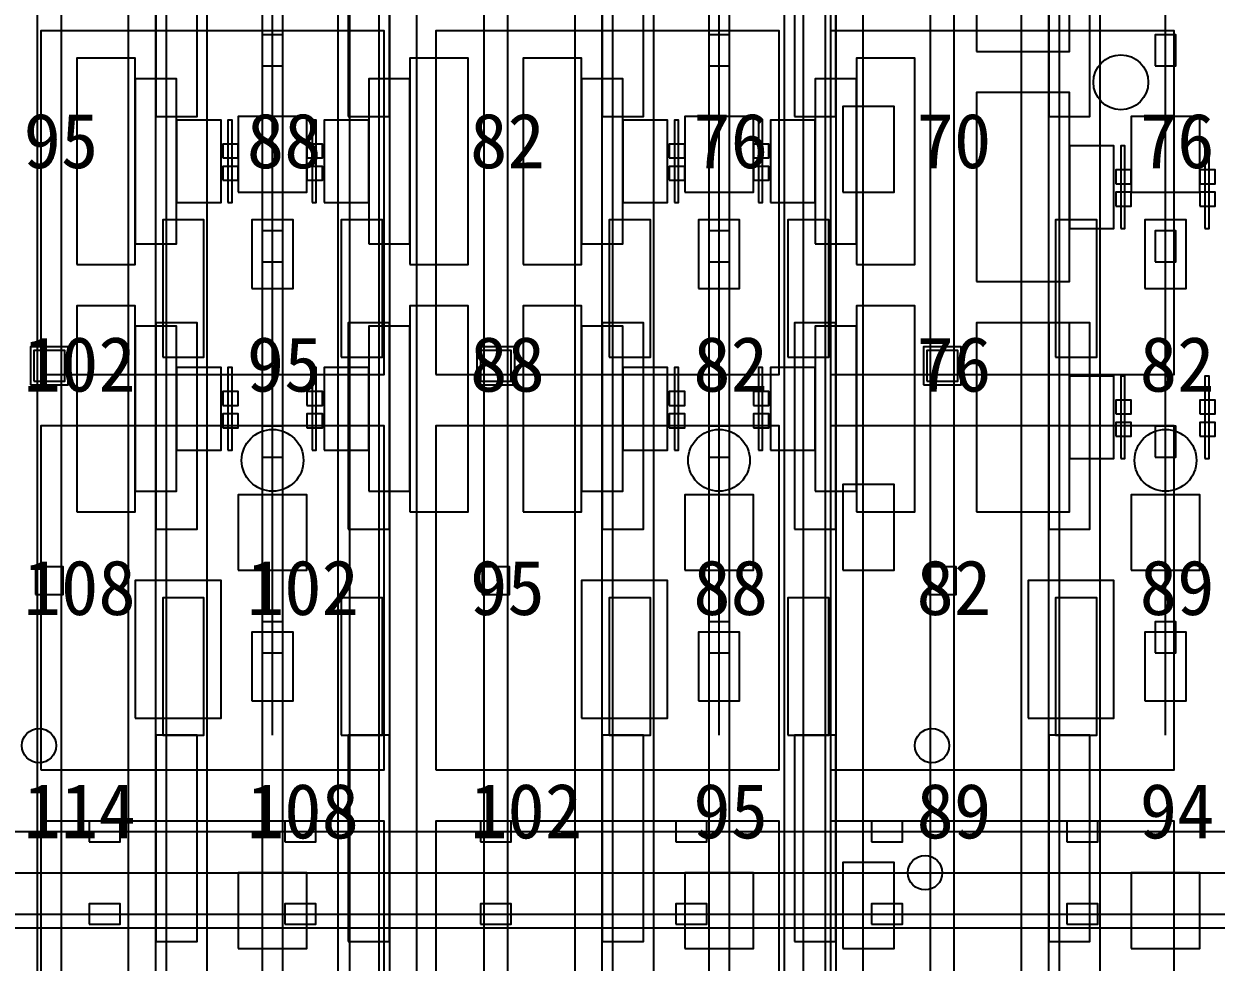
# Model space of a CAD drawing. Header units: metres. Extents: x -1640 to 1560, y -268 to 2338.
# Drawn here: x -129.49 to -94.78, y 1382.4 to 1409.7 of the extents above; entities that cross this region are included whole.
import ezdxf

# ---------------------------------------------------------------- set-up
doc = ezdxf.new("R2010")
doc.units = ezdxf.units.M
for name, color, linetype in [('1F_CHL', 4, 'Continuous'), ('1F_EHS_EXTINGUISHER_HYDRANT_CABINET_CONCEPT', 1, 'Continuous'), ('1F_PUMP', 2, 'Continuous'), ('1F_SCR', 3, 'Continuous'), ('1F_STRUCT_COLUMN', 8, 'Continuous'), ('2F_CSF_LATERAL_RACK_CONCEPT', 9, 'Continuous'), ('2F_RFG', 5, 'Continuous'), ('2F_STRUCT_COLUMN', 8, 'Continuous'), ('2F_VMB', 6, 'Continuous'), ('3F_CLEANROOM_OVERHEAD_PIPE_DUCT_CONCEPT', 9, 'Continuous'), ('3F_CMP', 5, 'Continuous'), ('3F_EHS_EGRESS_DIST_M', 2, 'Continuous'), ('3F_EHS_EXTINGUISHER_HYDRANT_CABINET_CONCEPT', 1, 'Continuous'), ('3F_EHS_GAS_DETECTOR', 6, 'Continuous'), ('3F_EHS_SAFETY_SHOWER_EYEWASH_CONCEPT', 3, 'Continuous'), ('3F_ETCH', 2, 'Continuous'), ('3F_FOUP', 5, 'Continuous'), ('3F_OHT', 9, 'Continuous'), ('3F_OHTV', 1, 'Continuous'), ('3F_STK', 3, 'Continuous'), ('3F_STRUCT_COLUMN', 8, 'Continuous'), ('3F_TBAR', 6, 'Continuous'), ('4F_FFU', 1, 'Continuous'), ('4F_STRUCT_PLENUM_TRUSS_CONCEPT', 9, 'Continuous'), ('5F_CHL', 4, 'Continuous'), ('5F_EHS_EXTINGUISHER_HYDRANT_CABINET_CONCEPT', 1, 'Continuous'), ('5F_PUMP', 2, 'Continuous'), ('5F_SCR', 3, 'Continuous'), ('5F_STRUCT_COLUMN', 8, 'Continuous'), ('6F_CSF_LATERAL_RACK_CONCEPT', 9, 'Continuous'), ('6F_RFG', 5, 'Continuous'), ('6F_STRUCT_COLUMN', 8, 'Continuous'), ('6F_VMB', 6, 'Continuous'), ('7F_CLEANROOM_OVERHEAD_PIPE_DUCT_CONCEPT', 9, 'Continuous'), ('7F_CMP', 5, 'Continuous'), ('7F_EHS_EGRESS_DIST_M', 2, 'Continuous'), ('7F_EHS_EXTINGUISHER_HYDRANT_CABINET_CONCEPT', 1, 'Continuous'), ('7F_EHS_GAS_DETECTOR', 6, 'Continuous'), ('7F_EHS_SAFETY_SHOWER_EYEWASH_CONCEPT', 3, 'Continuous'), ('7F_ETCH', 2, 'Continuous'), ('7F_FOUP', 5, 'Continuous'), ('7F_OHT', 9, 'Continuous'), ('7F_OHTV', 1, 'Continuous'), ('7F_STK', 3, 'Continuous'), ('7F_STRUCT_COLUMN', 8, 'Continuous'), ('7F_TBAR', 6, 'Continuous'), ('8F_FFU', 1, 'Continuous'), ('8F_STRUCT_PLENUM_TRUSS_CONCEPT', 9, 'Continuous'), ('EHS_TREATED_EXHAUST', 30, 'Continuous'), ('UTIL_ELEC.LV_CONCEPT', 2, 'Continuous'), ('UTIL_GAS.BULK_CONCEPT', 2, 'Continuous'), ('UTIL_PCW.R_CONCEPT', 1, 'Continuous'), ('UTIL_PCW.S_CONCEPT', 6, 'Continuous')]:
    doc.layers.add(name, color=color, linetype=linetype)

msp = doc.modelspace()

# ---------------------------------------------------------------- linework, layer by layer
at = {"layer": '1F_CHL'}
for points in [[(-105.65, 1404.8), (-104.15, 1404.8), (-104.15, 1407.3), (-105.65, 1407.3)], [(-105.65, 1393.8), (-104.15, 1393.8), (-104.15, 1396.3), (-105.65, 1396.3)], [(-105.65, 1382.8), (-104.15, 1382.8), (-104.15, 1385.3), (-105.65, 1385.3)]]:
    msp.add_lwpolyline(points, close=True, dxfattribs=at)
at = {"layer": '1F_EHS_EXTINGUISHER_HYDRANT_CABINET_CONCEPT'}
msp.add_circle((-103.25, 1385), 0.5, dxfattribs=at)
at = {"layer": '1F_PUMP'}
for points in [[(-125.45, 1400), (-124.25, 1400), (-124.25, 1404), (-125.45, 1404)], [(-120.25, 1400), (-119.05, 1400), (-119.05, 1404), (-120.25, 1404)], [(-112.45, 1400), (-111.25, 1400), (-111.25, 1404), (-112.45, 1404)], [(-107.25, 1400), (-106.05, 1400), (-106.05, 1404), (-107.25, 1404)], [(-99.45, 1400), (-98.25, 1400), (-98.25, 1404), (-99.45, 1404)], [(-125.45, 1389), (-124.25, 1389), (-124.25, 1393), (-125.45, 1393)], [(-120.25, 1389), (-119.05, 1389), (-119.05, 1393), (-120.25, 1393)], [(-112.45, 1389), (-111.25, 1389), (-111.25, 1393), (-112.45, 1393)], [(-107.25, 1389), (-106.05, 1389), (-106.05, 1393), (-107.25, 1393)], [(-99.45, 1389), (-98.25, 1389), (-98.25, 1393), (-99.45, 1393)]]:
    msp.add_lwpolyline(points, close=True, dxfattribs=at)
at = {"layer": '1F_SCR'}
for points in [[(-123.25, 1404.8), (-121.25, 1404.8), (-121.25, 1407), (-123.25, 1407)], [(-110.25, 1404.8), (-108.25, 1404.8), (-108.25, 1407), (-110.25, 1407)], [(-97.25, 1404.8), (-95.25, 1404.8), (-95.25, 1407), (-97.25, 1407)], [(-123.25, 1393.8), (-121.25, 1393.8), (-121.25, 1396), (-123.25, 1396)], [(-110.25, 1393.8), (-108.25, 1393.8), (-108.25, 1396), (-110.25, 1396)], [(-97.25, 1393.8), (-95.25, 1393.8), (-95.25, 1396), (-97.25, 1396)], [(-123.25, 1382.8), (-121.25, 1382.8), (-121.25, 1385), (-123.25, 1385)], [(-110.25, 1382.8), (-108.25, 1382.8), (-108.25, 1385), (-110.25, 1385)], [(-97.25, 1382.8), (-95.25, 1382.8), (-95.25, 1385), (-97.25, 1385)]]:
    msp.add_lwpolyline(points, close=True, dxfattribs=at)
at = {"layer": '1F_STRUCT_COLUMN'}
for points in [[(-129.3, 1399.2), (-128.2, 1399.2), (-128.2, 1400.3), (-129.3, 1400.3)], [(-116.3, 1399.2), (-115.2, 1399.2), (-115.2, 1400.3), (-116.3, 1400.3)], [(-103.3, 1399.2), (-102.2, 1399.2), (-102.2, 1400.3), (-103.3, 1400.3)]]:
    msp.add_lwpolyline(points, close=True, dxfattribs=at)
at = {"layer": '2F_CSF_LATERAL_RACK_CONCEPT'}
for points in [[(-126.45, 1310), (-125.65, 1310), (-125.65, 1460), (-126.45, 1460)], [(-118.85, 1310), (-118.05, 1310), (-118.05, 1460), (-118.85, 1460)], [(-113.45, 1310), (-112.65, 1310), (-112.65, 1460), (-113.45, 1460)], [(-105.85, 1310), (-105.05, 1310), (-105.05, 1460), (-105.85, 1460)], [(-100.45, 1310), (-99.65, 1310), (-99.65, 1460), (-100.45, 1460)]]:
    msp.add_lwpolyline(points, close=True, dxfattribs=at)
at = {"layer": '2F_RFG'}
for points in [[(-125.65, 1407), (-124.45, 1407), (-124.45, 1413), (-125.65, 1413)], [(-120.05, 1407), (-118.85, 1407), (-118.85, 1413), (-120.05, 1413)], [(-112.65, 1407), (-111.45, 1407), (-111.45, 1413), (-112.65, 1413)], [(-107.05, 1407), (-105.85, 1407), (-105.85, 1413), (-107.05, 1413)], [(-99.65, 1407), (-98.45, 1407), (-98.45, 1413), (-99.65, 1413)], [(-125.65, 1395), (-124.45, 1395), (-124.45, 1401), (-125.65, 1401)], [(-120.05, 1395), (-118.85, 1395), (-118.85, 1401), (-120.05, 1401)], [(-112.65, 1395), (-111.45, 1395), (-111.45, 1401), (-112.65, 1401)], [(-107.05, 1395), (-105.85, 1395), (-105.85, 1401), (-107.05, 1401)], [(-99.65, 1395), (-98.45, 1395), (-98.45, 1401), (-99.65, 1401)], [(-125.65, 1383), (-124.45, 1383), (-124.45, 1389), (-125.65, 1389)], [(-120.05, 1383), (-118.85, 1383), (-118.85, 1389), (-120.05, 1389)], [(-112.65, 1383), (-111.45, 1383), (-111.45, 1389), (-112.65, 1389)], [(-107.05, 1383), (-105.85, 1383), (-105.85, 1389), (-107.05, 1389)], [(-99.65, 1383), (-98.45, 1383), (-98.45, 1389), (-99.65, 1389)]]:
    msp.add_lwpolyline(points, close=True, dxfattribs=at)
at = {"layer": '2F_STRUCT_COLUMN'}
for points in [[(-129.2, 1399.3), (-128.3, 1399.3), (-128.3, 1400.2), (-129.2, 1400.2)], [(-116.2, 1399.3), (-115.3, 1399.3), (-115.3, 1400.2), (-116.2, 1400.2)], [(-103.2, 1399.3), (-102.3, 1399.3), (-102.3, 1400.2), (-103.2, 1400.2)]]:
    msp.add_lwpolyline(points, close=True, dxfattribs=at)
at = {"layer": '2F_VMB'}
for points in [[(-122.85, 1402), (-121.65, 1402), (-121.65, 1404), (-122.85, 1404)], [(-109.85, 1402), (-108.65, 1402), (-108.65, 1404), (-109.85, 1404)], [(-96.85, 1402), (-95.65, 1402), (-95.65, 1404), (-96.85, 1404)], [(-122.85, 1390), (-121.65, 1390), (-121.65, 1392), (-122.85, 1392)], [(-109.85, 1390), (-108.65, 1390), (-108.65, 1392), (-109.85, 1392)], [(-96.85, 1390), (-95.65, 1390), (-95.65, 1392), (-96.85, 1392)]]:
    msp.add_lwpolyline(points, close=True, dxfattribs=at)
at = {"layer": '3F_CLEANROOM_OVERHEAD_PIPE_DUCT_CONCEPT'}
for points in [[(-125.35, 1309), (-124.15, 1309), (-124.15, 1461), (-125.35, 1461)], [(-120.35, 1309), (-119.15, 1309), (-119.15, 1461), (-120.35, 1461)], [(-112.35, 1309), (-111.15, 1309), (-111.15, 1461), (-112.35, 1461)], [(-107.35, 1309), (-106.15, 1309), (-106.15, 1461), (-107.35, 1461)], [(-99.35, 1309), (-98.15, 1309), (-98.15, 1461), (-99.35, 1461)]]:
    msp.add_lwpolyline(points, close=True, dxfattribs=at)
at = {"layer": '3F_CMP'}
for points in [[(-101.75, 1408.9), (-99.05, 1408.9), (-99.05, 1414.4), (-101.75, 1414.4)], [(-101.75, 1402.2), (-99.05, 1402.2), (-99.05, 1407.7), (-101.75, 1407.7)], [(-99.05, 1403.75), (-97.75, 1403.75), (-97.75, 1406.15), (-99.05, 1406.15)], [(-101.75, 1395.5), (-99.05, 1395.5), (-99.05, 1401), (-101.75, 1401)], [(-99.05, 1397.05), (-97.75, 1397.05), (-97.75, 1399.45), (-99.05, 1399.45)]]:
    msp.add_lwpolyline(points, close=True, dxfattribs=at)
at = {"layer": '3F_EHS_EXTINGUISHER_HYDRANT_CABINET_CONCEPT'}
for centre in [(-129.05, 1388.7), (-103.05, 1388.7)]:
    msp.add_circle(centre, 0.5, dxfattribs=at)
at = {"layer": '3F_EHS_GAS_DETECTOR'}
for centre in [(-122.25, 1397), (-109.25, 1397), (-96.25, 1397)]:
    msp.add_circle(centre, 0.9, dxfattribs=at)
at = {"layer": '3F_EHS_SAFETY_SHOWER_EYEWASH_CONCEPT'}
msp.add_circle((-97.55, 1408), 0.8, dxfattribs=at)
at = {"layer": '3F_ETCH'}
for points in [[(-127.95, 1402.7), (-126.25, 1402.7), (-126.25, 1408.7), (-127.95, 1408.7)], [(-118.25, 1402.7), (-116.55, 1402.7), (-116.55, 1408.7), (-118.25, 1408.7)], [(-114.95, 1402.7), (-113.25, 1402.7), (-113.25, 1408.7), (-114.95, 1408.7)], [(-105.25, 1402.7), (-103.55, 1402.7), (-103.55, 1408.7), (-105.25, 1408.7)], [(-126.25, 1403.3), (-125.05, 1403.3), (-125.05, 1408.1), (-126.25, 1408.1)], [(-119.45, 1403.3), (-118.25, 1403.3), (-118.25, 1408.1), (-119.45, 1408.1)], [(-113.25, 1403.3), (-112.05, 1403.3), (-112.05, 1408.1), (-113.25, 1408.1)], [(-106.45, 1403.3), (-105.25, 1403.3), (-105.25, 1408.1), (-106.45, 1408.1)], [(-125.05, 1404.5), (-123.75, 1404.5), (-123.75, 1406.9), (-125.05, 1406.9)], [(-120.75, 1404.5), (-119.45, 1404.5), (-119.45, 1406.9), (-120.75, 1406.9)], [(-112.05, 1404.5), (-110.75, 1404.5), (-110.75, 1406.9), (-112.05, 1406.9)], [(-107.75, 1404.5), (-106.45, 1404.5), (-106.45, 1406.9), (-107.75, 1406.9)], [(-127.95, 1395.5), (-126.25, 1395.5), (-126.25, 1401.5), (-127.95, 1401.5)], [(-118.25, 1395.5), (-116.55, 1395.5), (-116.55, 1401.5), (-118.25, 1401.5)], [(-114.95, 1395.5), (-113.25, 1395.5), (-113.25, 1401.5), (-114.95, 1401.5)], [(-105.25, 1395.5), (-103.55, 1395.5), (-103.55, 1401.5), (-105.25, 1401.5)], [(-126.25, 1396.1), (-125.05, 1396.1), (-125.05, 1400.9), (-126.25, 1400.9)], [(-119.45, 1396.1), (-118.25, 1396.1), (-118.25, 1400.9), (-119.45, 1400.9)], [(-113.25, 1396.1), (-112.05, 1396.1), (-112.05, 1400.9), (-113.25, 1400.9)], [(-106.45, 1396.1), (-105.25, 1396.1), (-105.25, 1400.9), (-106.45, 1400.9)], [(-125.05, 1397.3), (-123.75, 1397.3), (-123.75, 1399.7), (-125.05, 1399.7)], [(-120.75, 1397.3), (-119.45, 1397.3), (-119.45, 1399.7), (-120.75, 1399.7)], [(-112.05, 1397.3), (-110.75, 1397.3), (-110.75, 1399.7), (-112.05, 1399.7)], [(-107.75, 1397.3), (-106.45, 1397.3), (-106.45, 1399.7), (-107.75, 1399.7)]]:
    msp.add_lwpolyline(points, close=True, dxfattribs=at)
at = {"layer": '3F_FOUP'}
for points in [[(-123.7, 1405.8), (-123.25, 1405.8), (-123.25, 1406.2), (-123.7, 1406.2)], [(-121.25, 1405.8), (-120.8, 1405.8), (-120.8, 1406.2), (-121.25, 1406.2)], [(-110.7, 1405.8), (-110.25, 1405.8), (-110.25, 1406.2), (-110.7, 1406.2)], [(-108.25, 1405.8), (-107.8, 1405.8), (-107.8, 1406.2), (-108.25, 1406.2)], [(-123.7, 1405.15), (-123.25, 1405.15), (-123.25, 1405.55), (-123.7, 1405.55)], [(-121.25, 1405.15), (-120.8, 1405.15), (-120.8, 1405.55), (-121.25, 1405.55)], [(-110.7, 1405.15), (-110.25, 1405.15), (-110.25, 1405.55), (-110.7, 1405.55)], [(-108.25, 1405.15), (-107.8, 1405.15), (-107.8, 1405.55), (-108.25, 1405.55)], [(-97.7, 1405.05), (-97.25, 1405.05), (-97.25, 1405.45), (-97.7, 1405.45)], [(-95.25, 1405.05), (-94.8, 1405.05), (-94.8, 1405.45), (-95.25, 1405.45)], [(-97.7, 1404.4), (-97.25, 1404.4), (-97.25, 1404.8), (-97.7, 1404.8)], [(-95.25, 1404.4), (-94.8, 1404.4), (-94.8, 1404.8), (-95.25, 1404.8)], [(-123.7, 1398.6), (-123.25, 1398.6), (-123.25, 1399), (-123.7, 1399)], [(-121.25, 1398.6), (-120.8, 1398.6), (-120.8, 1399), (-121.25, 1399)], [(-110.7, 1398.6), (-110.25, 1398.6), (-110.25, 1399), (-110.7, 1399)], [(-108.25, 1398.6), (-107.8, 1398.6), (-107.8, 1399), (-108.25, 1399)], [(-97.7, 1398.35), (-97.25, 1398.35), (-97.25, 1398.75), (-97.7, 1398.75)], [(-95.25, 1398.35), (-94.8, 1398.35), (-94.8, 1398.75), (-95.25, 1398.75)], [(-123.7, 1397.95), (-123.25, 1397.95), (-123.25, 1398.35), (-123.7, 1398.35)], [(-121.25, 1397.95), (-120.8, 1397.95), (-120.8, 1398.35), (-121.25, 1398.35)], [(-110.7, 1397.95), (-110.25, 1397.95), (-110.25, 1398.35), (-110.7, 1398.35)], [(-108.25, 1397.95), (-107.8, 1397.95), (-107.8, 1398.35), (-108.25, 1398.35)], [(-97.7, 1397.7), (-97.25, 1397.7), (-97.25, 1398.1), (-97.7, 1398.1)], [(-95.25, 1397.7), (-94.8, 1397.7), (-94.8, 1398.1), (-95.25, 1398.1)]]:
    msp.add_lwpolyline(points, close=True, dxfattribs=at)
at = {"layer": '3F_OHT'}
for p, q in [((-122.25, 1389), (-122.25, 1461)), ((-109.25, 1389), (-109.25, 1461)), ((-96.25, 1389), (-96.25, 1461)), ((-278, 1386.2), (-5.5, 1386.2)), ((-278, 1383.8), (-5.5, 1383.8))]:
    msp.add_line(p, q, dxfattribs=at)
at = {"layer": '3F_OHTV'}
for points in [[(-122.55, 1408.48), (-121.95, 1408.48), (-121.95, 1409.38), (-122.55, 1409.38)], [(-109.55, 1408.48), (-108.95, 1408.48), (-108.95, 1409.38), (-109.55, 1409.38)], [(-96.55, 1408.48), (-95.95, 1408.48), (-95.95, 1409.38), (-96.55, 1409.38)], [(-122.55, 1402.78), (-121.95, 1402.78), (-121.95, 1403.68), (-122.55, 1403.68)], [(-109.55, 1402.78), (-108.95, 1402.78), (-108.95, 1403.68), (-109.55, 1403.68)], [(-96.55, 1402.78), (-95.95, 1402.78), (-95.95, 1403.68), (-96.55, 1403.68)], [(-122.55, 1397.09), (-121.95, 1397.09), (-121.95, 1397.99), (-122.55, 1397.99)], [(-109.55, 1397.09), (-108.95, 1397.09), (-108.95, 1397.99), (-109.55, 1397.99)], [(-96.55, 1397.09), (-95.95, 1397.09), (-95.95, 1397.99), (-96.55, 1397.99)], [(-122.55, 1391.4), (-121.95, 1391.4), (-121.95, 1392.3), (-122.55, 1392.3)], [(-109.55, 1391.4), (-108.95, 1391.4), (-108.95, 1392.3), (-109.55, 1392.3)], [(-96.55, 1391.4), (-95.95, 1391.4), (-95.95, 1392.3), (-96.55, 1392.3)], [(-127.59, 1385.9), (-126.69, 1385.9), (-126.69, 1386.5), (-127.59, 1386.5)], [(-121.89, 1385.9), (-120.99, 1385.9), (-120.99, 1386.5), (-121.89, 1386.5)], [(-116.2, 1385.9), (-115.3, 1385.9), (-115.3, 1386.5), (-116.2, 1386.5)], [(-110.51, 1385.9), (-109.61, 1385.9), (-109.61, 1386.5), (-110.51, 1386.5)], [(-104.81, 1385.9), (-103.91, 1385.9), (-103.91, 1386.5), (-104.81, 1386.5)], [(-99.12, 1385.9), (-98.22, 1385.9), (-98.22, 1386.5), (-99.12, 1386.5)], [(-127.59, 1383.5), (-126.69, 1383.5), (-126.69, 1384.1), (-127.59, 1384.1)], [(-121.89, 1383.5), (-120.99, 1383.5), (-120.99, 1384.1), (-121.89, 1384.1)], [(-116.2, 1383.5), (-115.3, 1383.5), (-115.3, 1384.1), (-116.2, 1384.1)], [(-110.51, 1383.5), (-109.61, 1383.5), (-109.61, 1384.1), (-110.51, 1384.1)], [(-104.81, 1383.5), (-103.91, 1383.5), (-103.91, 1384.1), (-104.81, 1384.1)], [(-99.12, 1383.5), (-98.22, 1383.5), (-98.22, 1384.1), (-99.12, 1384.1)]]:
    msp.add_lwpolyline(points, close=True, dxfattribs=at)
at = {"layer": '3F_STK'}
for points in [[(-126.25, 1389.5), (-123.75, 1389.5), (-123.75, 1393.5), (-126.25, 1393.5)], [(-113.25, 1389.5), (-110.75, 1389.5), (-110.75, 1393.5), (-113.25, 1393.5)], [(-100.25, 1389.5), (-97.75, 1389.5), (-97.75, 1393.5), (-100.25, 1393.5)]]:
    msp.add_lwpolyline(points, close=True, dxfattribs=at)
at = {"layer": '3F_STRUCT_COLUMN'}
for points in [[(-129.15, 1393.1), (-128.35, 1393.1), (-128.35, 1393.9), (-129.15, 1393.9)], [(-116.15, 1393.1), (-115.35, 1393.1), (-115.35, 1393.9), (-116.15, 1393.9)], [(-103.15, 1393.1), (-102.35, 1393.1), (-102.35, 1393.9), (-103.15, 1393.9)]]:
    msp.add_lwpolyline(points, close=True, dxfattribs=at)
at = {"layer": '3F_TBAR'}
for points in [[(-123.55, 1404.5), (-123.43, 1404.5), (-123.43, 1406.9), (-123.55, 1406.9)], [(-121.1, 1404.5), (-120.98, 1404.5), (-120.98, 1406.9), (-121.1, 1406.9)], [(-110.55, 1404.5), (-110.43, 1404.5), (-110.43, 1406.9), (-110.55, 1406.9)], [(-108.1, 1404.5), (-107.98, 1404.5), (-107.98, 1406.9), (-108.1, 1406.9)], [(-97.55, 1403.75), (-97.43, 1403.75), (-97.43, 1406.15), (-97.55, 1406.15)], [(-95.1, 1403.75), (-94.98, 1403.75), (-94.98, 1406.15), (-95.1, 1406.15)], [(-123.55, 1397.3), (-123.43, 1397.3), (-123.43, 1399.7), (-123.55, 1399.7)], [(-121.1, 1397.3), (-120.98, 1397.3), (-120.98, 1399.7), (-121.1, 1399.7)], [(-110.55, 1397.3), (-110.43, 1397.3), (-110.43, 1399.7), (-110.55, 1399.7)], [(-108.1, 1397.3), (-107.98, 1397.3), (-107.98, 1399.7), (-108.1, 1399.7)], [(-97.55, 1397.05), (-97.43, 1397.05), (-97.43, 1399.45), (-97.55, 1399.45)], [(-95.1, 1397.05), (-94.98, 1397.05), (-94.98, 1399.45), (-95.1, 1399.45)]]:
    msp.add_lwpolyline(points, close=True, dxfattribs=at)
at = {"layer": '4F_FFU'}
for points in [[(-129, 1399.5), (-119, 1399.5), (-119, 1409.5), (-129, 1409.5)], [(-117.5, 1399.5), (-107.5, 1399.5), (-107.5, 1409.5), (-117.5, 1409.5)], [(-106, 1399.5), (-96, 1399.5), (-96, 1409.5), (-106, 1409.5)], [(-129, 1388), (-119, 1388), (-119, 1398), (-129, 1398)], [(-117.5, 1388), (-107.5, 1388), (-107.5, 1398), (-117.5, 1398)], [(-106, 1388), (-96, 1388), (-96, 1398), (-106, 1398)], [(-129, 1376.5), (-119, 1376.5), (-119, 1386.5), (-129, 1386.5)], [(-117.5, 1376.5), (-107.5, 1376.5), (-107.5, 1386.5), (-117.5, 1386.5)], [(-106, 1376.5), (-96, 1376.5), (-96, 1386.5), (-106, 1386.5)]]:
    msp.add_lwpolyline(points, close=True, dxfattribs=at)
at = {"layer": '4F_STRUCT_PLENUM_TRUSS_CONCEPT'}
for points in [[(-129.1, 1306), (-128.4, 1306), (-128.4, 1464), (-129.1, 1464)], [(-116.1, 1306), (-115.4, 1306), (-115.4, 1464), (-116.1, 1464)], [(-103.1, 1306), (-102.4, 1306), (-102.4, 1464), (-103.1, 1464)]]:
    msp.add_lwpolyline(points, close=True, dxfattribs=at)
at = {"layer": '5F_CHL'}
for points in [[(-105.65, 1404.8), (-104.15, 1404.8), (-104.15, 1407.3), (-105.65, 1407.3)], [(-105.65, 1393.8), (-104.15, 1393.8), (-104.15, 1396.3), (-105.65, 1396.3)], [(-105.65, 1382.8), (-104.15, 1382.8), (-104.15, 1385.3), (-105.65, 1385.3)]]:
    msp.add_lwpolyline(points, close=True, dxfattribs=at)
at = {"layer": '5F_EHS_EXTINGUISHER_HYDRANT_CABINET_CONCEPT'}
msp.add_circle((-103.25, 1385), 0.5, dxfattribs=at)
at = {"layer": '5F_PUMP'}
for points in [[(-125.45, 1400), (-124.25, 1400), (-124.25, 1404), (-125.45, 1404)], [(-120.25, 1400), (-119.05, 1400), (-119.05, 1404), (-120.25, 1404)], [(-112.45, 1400), (-111.25, 1400), (-111.25, 1404), (-112.45, 1404)], [(-107.25, 1400), (-106.05, 1400), (-106.05, 1404), (-107.25, 1404)], [(-99.45, 1400), (-98.25, 1400), (-98.25, 1404), (-99.45, 1404)], [(-125.45, 1389), (-124.25, 1389), (-124.25, 1393), (-125.45, 1393)], [(-120.25, 1389), (-119.05, 1389), (-119.05, 1393), (-120.25, 1393)], [(-112.45, 1389), (-111.25, 1389), (-111.25, 1393), (-112.45, 1393)], [(-107.25, 1389), (-106.05, 1389), (-106.05, 1393), (-107.25, 1393)], [(-99.45, 1389), (-98.25, 1389), (-98.25, 1393), (-99.45, 1393)]]:
    msp.add_lwpolyline(points, close=True, dxfattribs=at)
at = {"layer": '5F_SCR'}
for points in [[(-123.25, 1404.8), (-121.25, 1404.8), (-121.25, 1407), (-123.25, 1407)], [(-110.25, 1404.8), (-108.25, 1404.8), (-108.25, 1407), (-110.25, 1407)], [(-97.25, 1404.8), (-95.25, 1404.8), (-95.25, 1407), (-97.25, 1407)], [(-123.25, 1393.8), (-121.25, 1393.8), (-121.25, 1396), (-123.25, 1396)], [(-110.25, 1393.8), (-108.25, 1393.8), (-108.25, 1396), (-110.25, 1396)], [(-97.25, 1393.8), (-95.25, 1393.8), (-95.25, 1396), (-97.25, 1396)], [(-123.25, 1382.8), (-121.25, 1382.8), (-121.25, 1385), (-123.25, 1385)], [(-110.25, 1382.8), (-108.25, 1382.8), (-108.25, 1385), (-110.25, 1385)], [(-97.25, 1382.8), (-95.25, 1382.8), (-95.25, 1385), (-97.25, 1385)]]:
    msp.add_lwpolyline(points, close=True, dxfattribs=at)
at = {"layer": '5F_STRUCT_COLUMN'}
for points in [[(-129.3, 1399.2), (-128.2, 1399.2), (-128.2, 1400.3), (-129.3, 1400.3)], [(-116.3, 1399.2), (-115.2, 1399.2), (-115.2, 1400.3), (-116.3, 1400.3)], [(-103.3, 1399.2), (-102.2, 1399.2), (-102.2, 1400.3), (-103.3, 1400.3)]]:
    msp.add_lwpolyline(points, close=True, dxfattribs=at)
at = {"layer": '6F_CSF_LATERAL_RACK_CONCEPT'}
for points in [[(-126.45, 1310), (-125.65, 1310), (-125.65, 1460), (-126.45, 1460)], [(-118.85, 1310), (-118.05, 1310), (-118.05, 1460), (-118.85, 1460)], [(-113.45, 1310), (-112.65, 1310), (-112.65, 1460), (-113.45, 1460)], [(-105.85, 1310), (-105.05, 1310), (-105.05, 1460), (-105.85, 1460)], [(-100.45, 1310), (-99.65, 1310), (-99.65, 1460), (-100.45, 1460)]]:
    msp.add_lwpolyline(points, close=True, dxfattribs=at)
at = {"layer": '6F_RFG'}
for points in [[(-125.65, 1407), (-124.45, 1407), (-124.45, 1413), (-125.65, 1413)], [(-120.05, 1407), (-118.85, 1407), (-118.85, 1413), (-120.05, 1413)], [(-112.65, 1407), (-111.45, 1407), (-111.45, 1413), (-112.65, 1413)], [(-107.05, 1407), (-105.85, 1407), (-105.85, 1413), (-107.05, 1413)], [(-99.65, 1407), (-98.45, 1407), (-98.45, 1413), (-99.65, 1413)], [(-125.65, 1395), (-124.45, 1395), (-124.45, 1401), (-125.65, 1401)], [(-120.05, 1395), (-118.85, 1395), (-118.85, 1401), (-120.05, 1401)], [(-112.65, 1395), (-111.45, 1395), (-111.45, 1401), (-112.65, 1401)], [(-107.05, 1395), (-105.85, 1395), (-105.85, 1401), (-107.05, 1401)], [(-99.65, 1395), (-98.45, 1395), (-98.45, 1401), (-99.65, 1401)], [(-125.65, 1383), (-124.45, 1383), (-124.45, 1389), (-125.65, 1389)], [(-120.05, 1383), (-118.85, 1383), (-118.85, 1389), (-120.05, 1389)], [(-112.65, 1383), (-111.45, 1383), (-111.45, 1389), (-112.65, 1389)], [(-107.05, 1383), (-105.85, 1383), (-105.85, 1389), (-107.05, 1389)], [(-99.65, 1383), (-98.45, 1383), (-98.45, 1389), (-99.65, 1389)]]:
    msp.add_lwpolyline(points, close=True, dxfattribs=at)
at = {"layer": '6F_STRUCT_COLUMN'}
for points in [[(-129.2, 1399.3), (-128.3, 1399.3), (-128.3, 1400.2), (-129.2, 1400.2)], [(-116.2, 1399.3), (-115.3, 1399.3), (-115.3, 1400.2), (-116.2, 1400.2)], [(-103.2, 1399.3), (-102.3, 1399.3), (-102.3, 1400.2), (-103.2, 1400.2)]]:
    msp.add_lwpolyline(points, close=True, dxfattribs=at)
at = {"layer": '6F_VMB'}
for points in [[(-122.85, 1402), (-121.65, 1402), (-121.65, 1404), (-122.85, 1404)], [(-109.85, 1402), (-108.65, 1402), (-108.65, 1404), (-109.85, 1404)], [(-96.85, 1402), (-95.65, 1402), (-95.65, 1404), (-96.85, 1404)], [(-122.85, 1390), (-121.65, 1390), (-121.65, 1392), (-122.85, 1392)], [(-109.85, 1390), (-108.65, 1390), (-108.65, 1392), (-109.85, 1392)], [(-96.85, 1390), (-95.65, 1390), (-95.65, 1392), (-96.85, 1392)]]:
    msp.add_lwpolyline(points, close=True, dxfattribs=at)
at = {"layer": '7F_CLEANROOM_OVERHEAD_PIPE_DUCT_CONCEPT'}
for points in [[(-125.35, 1309), (-124.15, 1309), (-124.15, 1461), (-125.35, 1461)], [(-120.35, 1309), (-119.15, 1309), (-119.15, 1461), (-120.35, 1461)], [(-112.35, 1309), (-111.15, 1309), (-111.15, 1461), (-112.35, 1461)], [(-107.35, 1309), (-106.15, 1309), (-106.15, 1461), (-107.35, 1461)], [(-99.35, 1309), (-98.15, 1309), (-98.15, 1461), (-99.35, 1461)]]:
    msp.add_lwpolyline(points, close=True, dxfattribs=at)
at = {"layer": '7F_CMP'}
for points in [[(-101.75, 1408.9), (-99.05, 1408.9), (-99.05, 1414.4), (-101.75, 1414.4)], [(-101.75, 1402.2), (-99.05, 1402.2), (-99.05, 1407.7), (-101.75, 1407.7)], [(-99.05, 1403.75), (-97.75, 1403.75), (-97.75, 1406.15), (-99.05, 1406.15)], [(-101.75, 1395.5), (-99.05, 1395.5), (-99.05, 1401), (-101.75, 1401)], [(-99.05, 1397.05), (-97.75, 1397.05), (-97.75, 1399.45), (-99.05, 1399.45)]]:
    msp.add_lwpolyline(points, close=True, dxfattribs=at)
at = {"layer": '7F_EHS_EXTINGUISHER_HYDRANT_CABINET_CONCEPT'}
for centre in [(-129.05, 1388.7), (-103.05, 1388.7)]:
    msp.add_circle(centre, 0.5, dxfattribs=at)
at = {"layer": '7F_EHS_GAS_DETECTOR'}
for centre in [(-122.25, 1397), (-109.25, 1397), (-96.25, 1397)]:
    msp.add_circle(centre, 0.9, dxfattribs=at)
at = {"layer": '7F_EHS_SAFETY_SHOWER_EYEWASH_CONCEPT'}
msp.add_circle((-97.55, 1408), 0.8, dxfattribs=at)
at = {"layer": '7F_ETCH'}
for points in [[(-127.95, 1402.7), (-126.25, 1402.7), (-126.25, 1408.7), (-127.95, 1408.7)], [(-118.25, 1402.7), (-116.55, 1402.7), (-116.55, 1408.7), (-118.25, 1408.7)], [(-114.95, 1402.7), (-113.25, 1402.7), (-113.25, 1408.7), (-114.95, 1408.7)], [(-105.25, 1402.7), (-103.55, 1402.7), (-103.55, 1408.7), (-105.25, 1408.7)], [(-126.25, 1403.3), (-125.05, 1403.3), (-125.05, 1408.1), (-126.25, 1408.1)], [(-119.45, 1403.3), (-118.25, 1403.3), (-118.25, 1408.1), (-119.45, 1408.1)], [(-113.25, 1403.3), (-112.05, 1403.3), (-112.05, 1408.1), (-113.25, 1408.1)], [(-106.45, 1403.3), (-105.25, 1403.3), (-105.25, 1408.1), (-106.45, 1408.1)], [(-125.05, 1404.5), (-123.75, 1404.5), (-123.75, 1406.9), (-125.05, 1406.9)], [(-120.75, 1404.5), (-119.45, 1404.5), (-119.45, 1406.9), (-120.75, 1406.9)], [(-112.05, 1404.5), (-110.75, 1404.5), (-110.75, 1406.9), (-112.05, 1406.9)], [(-107.75, 1404.5), (-106.45, 1404.5), (-106.45, 1406.9), (-107.75, 1406.9)], [(-127.95, 1395.5), (-126.25, 1395.5), (-126.25, 1401.5), (-127.95, 1401.5)], [(-118.25, 1395.5), (-116.55, 1395.5), (-116.55, 1401.5), (-118.25, 1401.5)], [(-114.95, 1395.5), (-113.25, 1395.5), (-113.25, 1401.5), (-114.95, 1401.5)], [(-105.25, 1395.5), (-103.55, 1395.5), (-103.55, 1401.5), (-105.25, 1401.5)], [(-126.25, 1396.1), (-125.05, 1396.1), (-125.05, 1400.9), (-126.25, 1400.9)], [(-119.45, 1396.1), (-118.25, 1396.1), (-118.25, 1400.9), (-119.45, 1400.9)], [(-113.25, 1396.1), (-112.05, 1396.1), (-112.05, 1400.9), (-113.25, 1400.9)], [(-106.45, 1396.1), (-105.25, 1396.1), (-105.25, 1400.9), (-106.45, 1400.9)], [(-125.05, 1397.3), (-123.75, 1397.3), (-123.75, 1399.7), (-125.05, 1399.7)], [(-120.75, 1397.3), (-119.45, 1397.3), (-119.45, 1399.7), (-120.75, 1399.7)], [(-112.05, 1397.3), (-110.75, 1397.3), (-110.75, 1399.7), (-112.05, 1399.7)], [(-107.75, 1397.3), (-106.45, 1397.3), (-106.45, 1399.7), (-107.75, 1399.7)]]:
    msp.add_lwpolyline(points, close=True, dxfattribs=at)
at = {"layer": '7F_FOUP'}
for points in [[(-123.7, 1405.8), (-123.25, 1405.8), (-123.25, 1406.2), (-123.7, 1406.2)], [(-121.25, 1405.8), (-120.8, 1405.8), (-120.8, 1406.2), (-121.25, 1406.2)], [(-110.7, 1405.8), (-110.25, 1405.8), (-110.25, 1406.2), (-110.7, 1406.2)], [(-108.25, 1405.8), (-107.8, 1405.8), (-107.8, 1406.2), (-108.25, 1406.2)], [(-123.7, 1405.15), (-123.25, 1405.15), (-123.25, 1405.55), (-123.7, 1405.55)], [(-121.25, 1405.15), (-120.8, 1405.15), (-120.8, 1405.55), (-121.25, 1405.55)], [(-110.7, 1405.15), (-110.25, 1405.15), (-110.25, 1405.55), (-110.7, 1405.55)], [(-108.25, 1405.15), (-107.8, 1405.15), (-107.8, 1405.55), (-108.25, 1405.55)], [(-97.7, 1405.05), (-97.25, 1405.05), (-97.25, 1405.45), (-97.7, 1405.45)], [(-95.25, 1405.05), (-94.8, 1405.05), (-94.8, 1405.45), (-95.25, 1405.45)], [(-97.7, 1404.4), (-97.25, 1404.4), (-97.25, 1404.8), (-97.7, 1404.8)], [(-95.25, 1404.4), (-94.8, 1404.4), (-94.8, 1404.8), (-95.25, 1404.8)], [(-123.7, 1398.6), (-123.25, 1398.6), (-123.25, 1399), (-123.7, 1399)], [(-121.25, 1398.6), (-120.8, 1398.6), (-120.8, 1399), (-121.25, 1399)], [(-110.7, 1398.6), (-110.25, 1398.6), (-110.25, 1399), (-110.7, 1399)], [(-108.25, 1398.6), (-107.8, 1398.6), (-107.8, 1399), (-108.25, 1399)], [(-97.7, 1398.35), (-97.25, 1398.35), (-97.25, 1398.75), (-97.7, 1398.75)], [(-95.25, 1398.35), (-94.8, 1398.35), (-94.8, 1398.75), (-95.25, 1398.75)], [(-123.7, 1397.95), (-123.25, 1397.95), (-123.25, 1398.35), (-123.7, 1398.35)], [(-121.25, 1397.95), (-120.8, 1397.95), (-120.8, 1398.35), (-121.25, 1398.35)], [(-110.7, 1397.95), (-110.25, 1397.95), (-110.25, 1398.35), (-110.7, 1398.35)], [(-108.25, 1397.95), (-107.8, 1397.95), (-107.8, 1398.35), (-108.25, 1398.35)], [(-97.7, 1397.7), (-97.25, 1397.7), (-97.25, 1398.1), (-97.7, 1398.1)], [(-95.25, 1397.7), (-94.8, 1397.7), (-94.8, 1398.1), (-95.25, 1398.1)]]:
    msp.add_lwpolyline(points, close=True, dxfattribs=at)
at = {"layer": '7F_OHT'}
for p, q in [((-122.25, 1389), (-122.25, 1461)), ((-109.25, 1389), (-109.25, 1461)), ((-96.25, 1389), (-96.25, 1461)), ((-278, 1386.2), (-5.5, 1386.2)), ((-278, 1383.8), (-5.5, 1383.8))]:
    msp.add_line(p, q, dxfattribs=at)
at = {"layer": '7F_OHTV'}
for points in [[(-122.55, 1408.48), (-121.95, 1408.48), (-121.95, 1409.38), (-122.55, 1409.38)], [(-109.55, 1408.48), (-108.95, 1408.48), (-108.95, 1409.38), (-109.55, 1409.38)], [(-96.55, 1408.48), (-95.95, 1408.48), (-95.95, 1409.38), (-96.55, 1409.38)], [(-122.55, 1402.78), (-121.95, 1402.78), (-121.95, 1403.68), (-122.55, 1403.68)], [(-109.55, 1402.78), (-108.95, 1402.78), (-108.95, 1403.68), (-109.55, 1403.68)], [(-96.55, 1402.78), (-95.95, 1402.78), (-95.95, 1403.68), (-96.55, 1403.68)], [(-122.55, 1397.09), (-121.95, 1397.09), (-121.95, 1397.99), (-122.55, 1397.99)], [(-109.55, 1397.09), (-108.95, 1397.09), (-108.95, 1397.99), (-109.55, 1397.99)], [(-96.55, 1397.09), (-95.95, 1397.09), (-95.95, 1397.99), (-96.55, 1397.99)], [(-122.55, 1391.4), (-121.95, 1391.4), (-121.95, 1392.3), (-122.55, 1392.3)], [(-109.55, 1391.4), (-108.95, 1391.4), (-108.95, 1392.3), (-109.55, 1392.3)], [(-96.55, 1391.4), (-95.95, 1391.4), (-95.95, 1392.3), (-96.55, 1392.3)], [(-127.59, 1385.9), (-126.69, 1385.9), (-126.69, 1386.5), (-127.59, 1386.5)], [(-121.89, 1385.9), (-120.99, 1385.9), (-120.99, 1386.5), (-121.89, 1386.5)], [(-116.2, 1385.9), (-115.3, 1385.9), (-115.3, 1386.5), (-116.2, 1386.5)], [(-110.51, 1385.9), (-109.61, 1385.9), (-109.61, 1386.5), (-110.51, 1386.5)], [(-104.81, 1385.9), (-103.91, 1385.9), (-103.91, 1386.5), (-104.81, 1386.5)], [(-99.12, 1385.9), (-98.22, 1385.9), (-98.22, 1386.5), (-99.12, 1386.5)], [(-127.59, 1383.5), (-126.69, 1383.5), (-126.69, 1384.1), (-127.59, 1384.1)], [(-121.89, 1383.5), (-120.99, 1383.5), (-120.99, 1384.1), (-121.89, 1384.1)], [(-116.2, 1383.5), (-115.3, 1383.5), (-115.3, 1384.1), (-116.2, 1384.1)], [(-110.51, 1383.5), (-109.61, 1383.5), (-109.61, 1384.1), (-110.51, 1384.1)], [(-104.81, 1383.5), (-103.91, 1383.5), (-103.91, 1384.1), (-104.81, 1384.1)], [(-99.12, 1383.5), (-98.22, 1383.5), (-98.22, 1384.1), (-99.12, 1384.1)]]:
    msp.add_lwpolyline(points, close=True, dxfattribs=at)
at = {"layer": '7F_STK'}
for points in [[(-126.25, 1389.5), (-123.75, 1389.5), (-123.75, 1393.5), (-126.25, 1393.5)], [(-113.25, 1389.5), (-110.75, 1389.5), (-110.75, 1393.5), (-113.25, 1393.5)], [(-100.25, 1389.5), (-97.75, 1389.5), (-97.75, 1393.5), (-100.25, 1393.5)]]:
    msp.add_lwpolyline(points, close=True, dxfattribs=at)
at = {"layer": '7F_STRUCT_COLUMN'}
for points in [[(-129.15, 1393.1), (-128.35, 1393.1), (-128.35, 1393.9), (-129.15, 1393.9)], [(-116.15, 1393.1), (-115.35, 1393.1), (-115.35, 1393.9), (-116.15, 1393.9)], [(-103.15, 1393.1), (-102.35, 1393.1), (-102.35, 1393.9), (-103.15, 1393.9)]]:
    msp.add_lwpolyline(points, close=True, dxfattribs=at)
at = {"layer": '7F_TBAR'}
for points in [[(-123.55, 1404.5), (-123.43, 1404.5), (-123.43, 1406.9), (-123.55, 1406.9)], [(-121.1, 1404.5), (-120.98, 1404.5), (-120.98, 1406.9), (-121.1, 1406.9)], [(-110.55, 1404.5), (-110.43, 1404.5), (-110.43, 1406.9), (-110.55, 1406.9)], [(-108.1, 1404.5), (-107.98, 1404.5), (-107.98, 1406.9), (-108.1, 1406.9)], [(-97.55, 1403.75), (-97.43, 1403.75), (-97.43, 1406.15), (-97.55, 1406.15)], [(-95.1, 1403.75), (-94.98, 1403.75), (-94.98, 1406.15), (-95.1, 1406.15)], [(-123.55, 1397.3), (-123.43, 1397.3), (-123.43, 1399.7), (-123.55, 1399.7)], [(-121.1, 1397.3), (-120.98, 1397.3), (-120.98, 1399.7), (-121.1, 1399.7)], [(-110.55, 1397.3), (-110.43, 1397.3), (-110.43, 1399.7), (-110.55, 1399.7)], [(-108.1, 1397.3), (-107.98, 1397.3), (-107.98, 1399.7), (-108.1, 1399.7)], [(-97.55, 1397.05), (-97.43, 1397.05), (-97.43, 1399.45), (-97.55, 1399.45)], [(-95.1, 1397.05), (-94.98, 1397.05), (-94.98, 1399.45), (-95.1, 1399.45)]]:
    msp.add_lwpolyline(points, close=True, dxfattribs=at)
at = {"layer": '8F_FFU'}
for points in [[(-129, 1399.5), (-119, 1399.5), (-119, 1409.5), (-129, 1409.5)], [(-117.5, 1399.5), (-107.5, 1399.5), (-107.5, 1409.5), (-117.5, 1409.5)], [(-106, 1399.5), (-96, 1399.5), (-96, 1409.5), (-106, 1409.5)], [(-129, 1388), (-119, 1388), (-119, 1398), (-129, 1398)], [(-117.5, 1388), (-107.5, 1388), (-107.5, 1398), (-117.5, 1398)], [(-106, 1388), (-96, 1388), (-96, 1398), (-106, 1398)], [(-129, 1376.5), (-119, 1376.5), (-119, 1386.5), (-129, 1386.5)], [(-117.5, 1376.5), (-107.5, 1376.5), (-107.5, 1386.5), (-117.5, 1386.5)], [(-106, 1376.5), (-96, 1376.5), (-96, 1386.5), (-106, 1386.5)]]:
    msp.add_lwpolyline(points, close=True, dxfattribs=at)
at = {"layer": '8F_STRUCT_PLENUM_TRUSS_CONCEPT'}
for points in [[(-129.1, 1306), (-128.4, 1306), (-128.4, 1464), (-129.1, 1464)], [(-116.1, 1306), (-115.4, 1306), (-115.4, 1464), (-116.1, 1464)], [(-103.1, 1306), (-102.4, 1306), (-102.4, 1464), (-103.1, 1464)]]:
    msp.add_lwpolyline(points, close=True, dxfattribs=at)
at = {"layer": 'EHS_TREATED_EXHAUST'}
for points in [[(-122.55, 1310), (-121.95, 1310), (-121.95, 1472), (-122.55, 1472)], [(-122.55, 1310), (-121.95, 1310), (-121.95, 1472), (-122.55, 1472)], [(-109.55, 1310), (-108.95, 1310), (-108.95, 1472), (-109.55, 1472)], [(-109.55, 1310), (-108.95, 1310), (-108.95, 1472), (-109.55, 1472)]]:
    msp.add_lwpolyline(points, close=True, dxfattribs=at)
at = {"layer": 'UTIL_ELEC.LV_CONCEPT'}
msp.add_line((-120, 1311.7), (-120, 1472.3), dxfattribs=at)
msp.add_line((-120, 1311.7), (-120, 1472.3), dxfattribs=at)
at = {"layer": 'UTIL_GAS.BULK_CONCEPT'}
msp.add_line((-276.35, 1385), (293.35, 1385), dxfattribs=at)
msp.add_line((-276.35, 1385), (293.35, 1385), dxfattribs=at)
at = {"layer": 'UTIL_PCW.R_CONCEPT'}
for p, q in [((-105.995, 1311.78), (-105.995, 1458.23)), ((-105.995, 1311.78), (-105.995, 1458.23)), ((-276.4, 1383.4), (293.4, 1383.4)), ((-276.4, 1383.4), (293.4, 1383.4))]:
    msp.add_line(p, q, dxfattribs=at)
at = {"layer": 'UTIL_PCW.S_CONCEPT'}
msp.add_line((-106.795, 1311.78), (-106.795, 1458.23), dxfattribs=at)
msp.add_line((-106.795, 1311.78), (-106.795, 1458.23), dxfattribs=at)

# ---------------------------------------------------------------- texts
at = {"layer": '3F_EHS_EGRESS_DIST_M'}
for s, p in [('95', (-129.5, 1405.5)), ('88', (-123, 1405.5)), ('82', (-116.5, 1405.5)), ('76', (-110, 1405.5)), ('70', (-103.5, 1405.5)), ('76', (-97, 1405.5)), ('102', (-129.5, 1399)), ('95', (-123, 1399)), ('88', (-116.5, 1399)), ('82', (-110, 1399)), ('76', (-103.5, 1399)), ('82', (-97, 1399)), ('108', (-129.5, 1392.5)), ('102', (-123, 1392.5)), ('95', (-116.5, 1392.5)), ('88', (-110, 1392.5)), ('82', (-103.5, 1392.5)), ('89', (-97, 1392.5)), ('114', (-129.5, 1386)), ('108', (-123, 1386)), ('102', (-116.5, 1386)), ('95', (-110, 1386)), ('89', (-103.5, 1386)), ('94', (-97, 1386))]:
    msp.add_text(s, height=1.6, dxfattribs=at).set_placement(p)
at = {"layer": '7F_EHS_EGRESS_DIST_M'}
for s, p in [('95', (-129.5, 1405.5)), ('88', (-123, 1405.5)), ('82', (-116.5, 1405.5)), ('76', (-110, 1405.5)), ('70', (-103.5, 1405.5)), ('76', (-97, 1405.5)), ('102', (-129.5, 1399)), ('95', (-123, 1399)), ('88', (-116.5, 1399)), ('82', (-110, 1399)), ('76', (-103.5, 1399)), ('82', (-97, 1399)), ('108', (-129.5, 1392.5)), ('102', (-123, 1392.5)), ('95', (-116.5, 1392.5)), ('88', (-110, 1392.5)), ('82', (-103.5, 1392.5)), ('89', (-97, 1392.5)), ('114', (-129.5, 1386)), ('108', (-123, 1386)), ('102', (-116.5, 1386)), ('95', (-110, 1386)), ('89', (-103.5, 1386)), ('94', (-97, 1386))]:
    msp.add_text(s, height=1.6, dxfattribs=at).set_placement(p)

doc.saveas('drawing.dxf')
